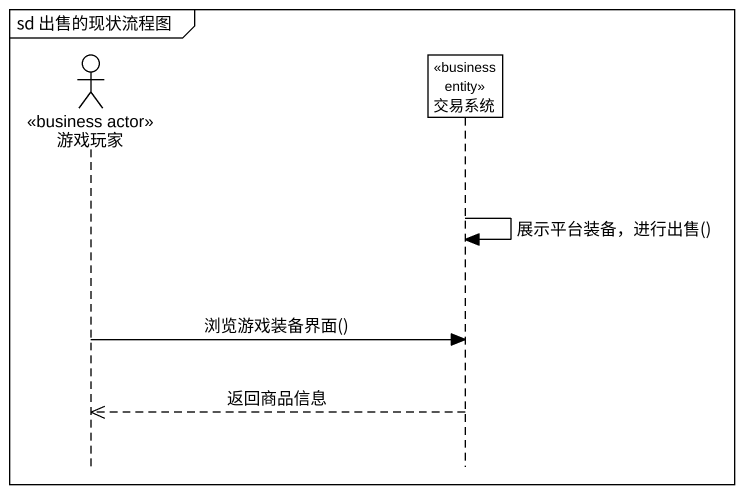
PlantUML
@startuml
mainframe sd 出售的现状流程图
hide footbox
actor 游戏玩家 <<business actor>>
participant 交易系统 <<business entity>>

交易系统 -> 交易系统 : 展示平台装备，进行出售()
游戏玩家 -> 交易系统 : 浏览游戏装备界面()
交易系统 -->> 游戏玩家 : 返回商品信息
@enduml
